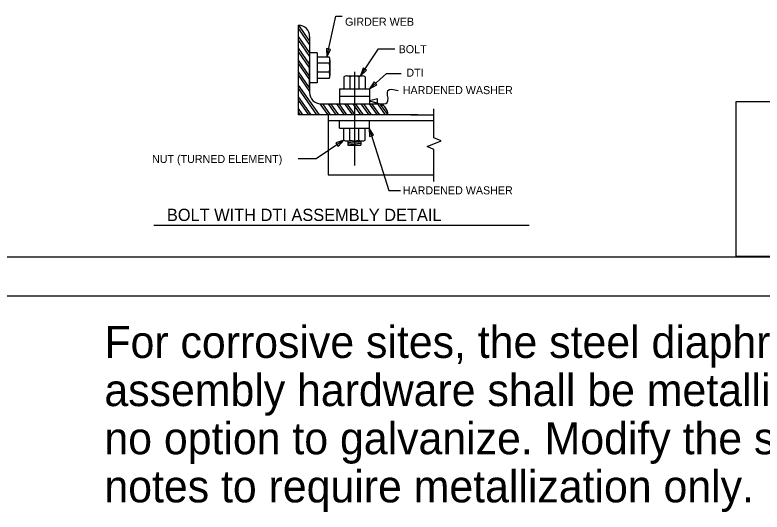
# Model space of a CAD drawing. Extents: x -1 to 92, y -102 to 38.
# Drawn here: x 15.18 to 28.31, y 5.09 to 13.82 of the extents above; entities that cross this region are included whole.
import ezdxf

# ---------------------------------------------------------------- set-up
doc = ezdxf.new("R2010")
doc.units = 0
for name, color, linetype in [('Arrowhead Terminators CELL', 7, 'Continuous'), ('Dimension Lines', 7, 'Continuous'), ('Mis Center Lines', 7, 'Continuous'), ('Plan Sheet CELL', 7, 'Continuous'), ('Plot Shape CELL', 7, 'Continuous'), ('Structural Steel Lines', 7, 'Continuous'), ('Subtitle Text', 7, 'Continuous'), ('Text', 7, 'Continuous'), ('User Information Notes', 7, 'Continuous'), ('User Information Notes CELL', 7, 'Continuous')]:
    doc.layers.add(name, color=color, linetype=linetype)

msp = doc.modelspace()

# ---------------------------------------------------------------- linework, layer by layer
at = {"layer": 'Arrowhead Terminators CELL'}
for points in [[(20.662, 13.081), (20.727, 13.213), (20.657, 13.228)], [(20.662, 13.081), (20.727, 13.213), (20.657, 13.228)], [(21.251, 12.749), (21.36, 12.848), (21.3, 12.887)], [(21.251, 12.749), (21.36, 12.848), (21.3, 12.887)], [(21.409, 12.523), (21.539, 12.591), (21.491, 12.645)], [(21.409, 12.523), (21.539, 12.591), (21.491, 12.645)], [(21.409, 12.311), (21.551, 12.275), (21.551, 12.346)], [(21.409, 12.311), (21.551, 12.275), (21.551, 12.346)], [(21.404, 11.834), (21.413, 11.687), (21.481, 11.709)], [(21.404, 11.834), (21.413, 11.687), (21.481, 11.709)], [(20.96, 11.621), (20.822, 11.571), (20.862, 11.512)], [(20.96, 11.621), (20.822, 11.571), (20.862, 11.512)]]:
    msp.add_lwpolyline(points, close=True, dxfattribs=at)
at = {"layer": 'Dimension Lines'}
for points in [[(20.662, 13.081), (20.818, 13.799), (20.929, 13.799)], [(21.251, 12.749), (21.567, 13.226), (21.857, 13.226)], [(21.409, 12.523), (21.712, 12.794), (21.965, 12.794)], [(21.404, 11.834), (21.75, 10.735), (21.954, 10.735)], [(20.96, 11.621), (20.471, 11.293), (20.159, 11.293)]]:
    msp.add_lwpolyline(points, dxfattribs=at)
msp.add_spline([(21.409, 12.311), (21.735, 12.311), (21.735, 12.493), (21.913, 12.493)], degree=3, dxfattribs=at)
at = {"layer": 'Mis Center Lines'}
msp.add_line((21.146, 12.818), (21.146, 11.176), dxfattribs=at)
at = {"layer": 'Plan Sheet CELL'}
msp.add_line((-0.163, 9.571), (36.318, 9.571), dxfattribs=at)
at = {"layer": 'Plot Shape CELL'}
msp.add_lwpolyline([(-1.364, 33.959), (36.328, 33.959), (36.328, 8.879), (-1.364, 8.879)], close=True, dxfattribs=at)
at = {"layer": 'Structural Steel Lines'}
for p, q in [((20.162, 12.064), (20.162, 13.639)), ((20.162, 13.577), (20.359, 13.296)), ((20.359, 13.365), (20.167, 13.639)), ((20.359, 13.159), (20.162, 13.44)), ((20.359, 13.442), (20.359, 12.457)), ((20.162, 13.371), (20.359, 13.09)), ((20.359, 12.953), (20.162, 13.234)), ((20.162, 13.165), (20.359, 12.884)), ((20.49, 13.155), (20.359, 13.155)), ((20.49, 13.155), (20.49, 12.63)), ((20.359, 12.747), (20.162, 13.028)), ((20.359, 12.556), (20.359, 13.015)), ((20.701, 13.081), (20.49, 13.081)), ((20.716, 13.026), (20.716, 12.759)), ((20.162, 12.96), (20.359, 12.678)), ((20.701, 12.971), (20.49, 12.971)), ((20.359, 12.541), (20.162, 12.822)), ((20.162, 12.754), (20.359, 12.473)), ((20.701, 12.815), (20.49, 12.815)), ((20.958, 12.735), (20.958, 12.523)), ((21.013, 12.749), (21.28, 12.749)), ((21.068, 12.735), (21.068, 12.523)), ((21.224, 12.735), (21.224, 12.523)), ((21.335, 12.735), (21.335, 12.523)), ((20.49, 12.63), (20.359, 12.63)), ((20.701, 12.704), (20.49, 12.704)), ((20.53, 12.064), (20.162, 12.589)), ((20.162, 12.52), (20.482, 12.064)), ((20.884, 12.523), (20.884, 12.392)), ((20.884, 12.523), (21.409, 12.523)), ((21.409, 12.523), (21.409, 12.392)), ((20.386, 12.064), (20.162, 12.383)), ((20.884, 12.392), (21.409, 12.392)), ((20.884, 12.392), (20.884, 12.261)), ((21.409, 12.392), (21.409, 12.261)), ((20.162, 12.315), (20.338, 12.064)), ((20.54, 12.261), (20.678, 12.064)), ((20.556, 12.261), (21.54, 12.261)), ((20.726, 12.064), (20.588, 12.261)), ((20.684, 12.261), (20.822, 12.064)), ((20.87, 12.064), (20.733, 12.261)), ((20.829, 12.261), (20.966, 12.064)), ((21.015, 12.064), (20.877, 12.261)), ((20.916, 12.261), (21.376, 12.261)), ((20.973, 12.261), (21.111, 12.064)), ((21.159, 12.064), (21.021, 12.261)), ((21.117, 12.261), (21.255, 12.064)), ((21.303, 12.064), (21.165, 12.261)), ((21.261, 12.261), (21.399, 12.064)), ((21.447, 12.064), (21.309, 12.261)), ((21.405, 12.261), (21.543, 12.064)), ((21.592, 12.064), (21.454, 12.261)), ((21.55, 12.26), (21.688, 12.064)), ((21.736, 12.064), (21.606, 12.249)), ((20.242, 12.064), (20.162, 12.178)), ((20.162, 12.109), (20.193, 12.064)), ((22.262, 12.064), (20.162, 12.064)), ((20.687, 12.064), (20.687, 11.014)), ((20.687, 11.965), (22.542, 11.965)), ((20.884, 11.834), (20.884, 11.965)), ((20.916, 11.965), (21.376, 11.965)), ((21.409, 11.834), (21.409, 11.965)), ((22.138, 12.064), (22.542, 12.064)), ((20.884, 11.834), (21.409, 11.834)), ((20.958, 11.623), (20.958, 11.834)), ((21.068, 11.623), (21.068, 11.834)), ((21.224, 11.623), (21.224, 11.834)), ((21.335, 11.623), (21.335, 11.834)), ((21.013, 11.608), (21.28, 11.608)), ((21.031, 11.608), (21.031, 11.534)), ((21.031, 11.586), (21.261, 11.56)), ((21.031, 11.56), (21.261, 11.534)), ((21.067, 11.608), (21.261, 11.586)), ((21.261, 11.608), (21.261, 11.534)), ((21.031, 11.534), (21.261, 11.534)), ((20.687, 11.014), (22.542, 11.014))]:
    msp.add_line(p, q, dxfattribs=at)
for centre, radius, start, end in [((20.162, 13.442), 0.197, 0, 90), ((20.601, 13.026), 0.115, 331.2212, 28.7739), ((20.492, 12.893), 0.223, 339.5174, 20.4826), ((20.601, 12.759), 0.115, 331.2261, 28.7788), ((21.013, 12.634), 0.115, 61.2212, 118.7739), ((21.146, 12.526), 0.223, 69.5174, 110.4826), ((21.28, 12.634), 0.115, 61.2261, 118.7788), ((20.556, 12.457), 0.197, 180, 270), ((21.54, 12.064), 0.197, 359.9857, 90), ((21.013, 11.723), 0.115, 241.2261, 298.7788), ((21.146, 11.832), 0.223, 249.5174, 290.4826), ((21.28, 11.723), 0.115, 241.2212, 298.7739)]:
    msp.add_arc(centre, radius, start, end, dxfattribs=at)
at = {"layer": 'Subtitle Text'}
msp.add_line((17.624, 10.129), (24.215, 10.129), dxfattribs=at)
at = {"layer": 'Text'}
msp.add_lwpolyline([(22.542, 10.893), (22.542, 11.454), (22.422, 11.508), (22.667, 11.611), (22.542, 11.662), (22.542, 12.169)], dxfattribs=at)
at = {"layer": 'User Information Notes CELL'}
msp.add_lwpolyline([(27.853, 12.301), (30.59, 12.301), (30.59, 9.58), (27.853, 9.58)], close=True, dxfattribs=at)

# ---------------------------------------------------------------- texts
at = {"layer": 'Subtitle Text'}
msp.add_text('BOLT WITH DTI ASSEMBLY DETAIL', height=0.215, dxfattribs=at).set_placement((17.851, 10.201))
at = {"layer": 'Text'}
for s, height, p in [('GIRDER WEB', 0.1406, (20.981, 13.63)), ('BOLT', 0.1406, (21.923, 13.148)), ('DTI', 0.1406, (22.058, 12.736)), ('HARDENED WASHER', 0.14062, (21.995, 12.429)), ('NUT (TURNED ELEMENT)', 0.14062, (17.59, 11.22)), ('HARDENED WASHER', 0.14062, (21.995, 10.669))]:
    msp.add_text(s, height=height, dxfattribs=at).set_placement(p)
at = {"layer": 'User Information Notes'}
for s, p in [('For corrosive sites, the steel diaphragms and ', (16.753, 7.796)), ('assembly hardware shall be metallized, with', (16.753, 6.95)), ('no option to galvanize. Modify the standard ', (16.753, 6.104)), ('notes to require metallization only.', (16.753, 5.259))]:
    msp.add_text(s, height=0.5624, dxfattribs=at).set_placement(p)

doc.saveas('drawing.dxf')
